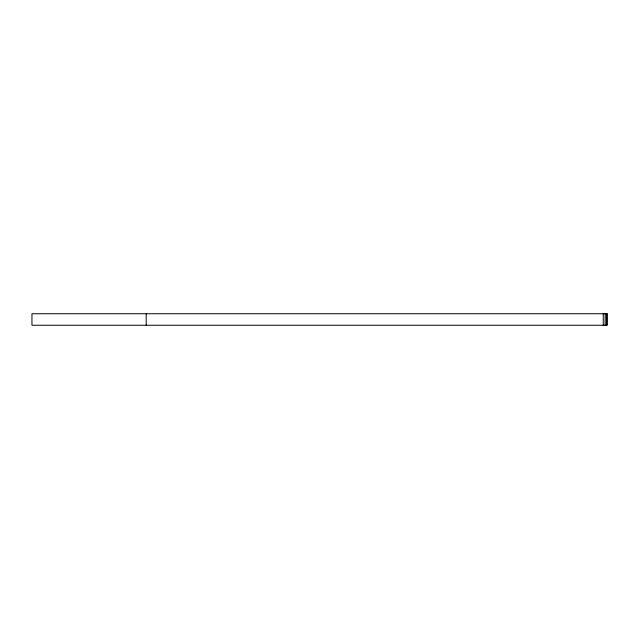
<?xml version="1.0" encoding="UTF-8"?>
<svg xmlns="http://www.w3.org/2000/svg" width="639" height="639" viewBox="0 0 639 639"><rect width="100%" height="100%" fill="white"/><g stroke="black" fill="none" stroke-linecap="round" stroke-linejoin="round"><path stroke-width="0.96" d="M606.882 313.741L606.882 325.259M606.379 313.741L606.379 325.259M605.125 313.741L605.125 325.259M603.24 313.741L603.24 325.259M146.203 313.741L146.211 325.259M607.05 313.741L31.95 313.741L31.95 325.259L607.05 325.259L607.05 313.741"/></g></svg>
